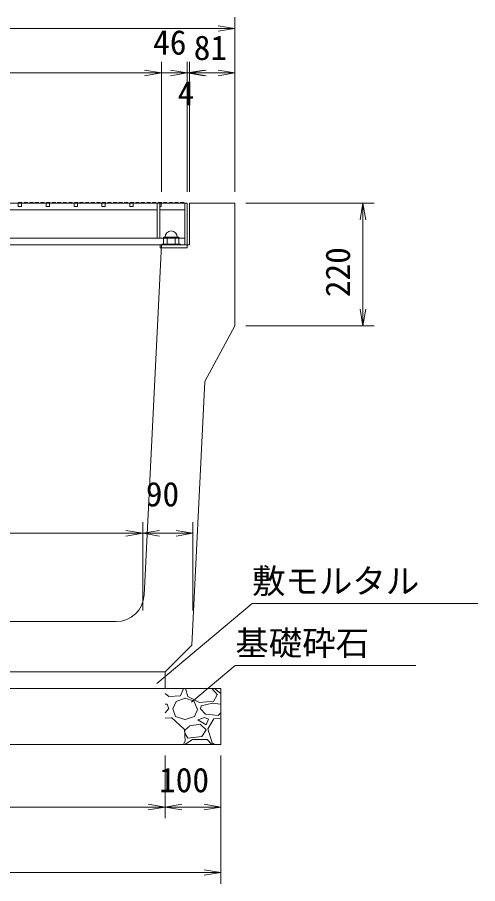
# Model space of a CAD drawing. Units: millimetres, scale not verified. Extents: x 0 to 84100, y 0 to 59400.
# Drawn here: x 38599 to 42725, y 9897 to 17658 of the extents above; entities that cross this region are included whole.
import ezdxf
from ezdxf.enums import TextEntityAlignment as Align

# ---------------------------------------------------------------- set-up
doc = ezdxf.new("R2010")
doc.units = ezdxf.units.MM
doc.header["$LTSCALE"] = 100
for name, color, linetype, lineweight in [('D-STR-DIM（寸法）', 7, 'Continuous', 18), ('D-STR-HTXT（旗揚げ）', 7, 'Continuous', 18), ('D-STR-STR2（構造物）', 4, 'Continuous', 18), ('D-STR-STRn（構造物）', 7, 'Continuous', 18), ('D-STR（構造物外形線）', 1, 'Continuous', 18)]:
    doc.layers.add(name, color=color, linetype=linetype, lineweight=lineweight)
doc.layers.add('D-STR-TXT（文字）', color=7, linetype='Continuous')
doc.styles.add('ＭＳ ゴシック', font='')
doc.styles.get('ＭＳ ゴシック').set_extended_font_data('MS Gothic')

msp = doc.modelspace()

# ---------------------------------------------------------------- linework, layer by layer
at = {"layer": 'D-STR-DIM（寸法）'}
for p, q in [((40547.7, 16094.7), (40547.7, 17658.4)), ((40397.7, 17558.4), (36347.7, 17558.4)), ((40397.7, 17583.4), (40547.7, 17558.4)), ((40547.7, 17558.4), (40397.7, 17533.4)), ((40547.7, 17558.4), (40397.7, 17558.4)), ((39890.2, 16094.7), (39890.2, 17260.2)), ((39890.2, 16094.7), (39890.2, 17260.2)), ((39890.2, 16094.7), (39890.2, 17260.2)), ((40122.7, 16094.7), (40122.7, 17260.2)), ((40122.7, 16094.7), (40122.7, 17260.2)), ((40142.7, 16094.7), (40142.7, 17260.2)), ((40142.7, 16094.7), (40142.7, 17260.2)), ((40547.7, 16094.7), (40547.7, 17260.2)), ((39740.2, 17160.2), (37005.2, 17160.2)), ((37005.2, 17160.2), (39740.2, 17160.2)), ((39740.2, 17160.2), (39590.2, 17160.2)), ((39740.2, 17185.2), (39890.2, 17160.2)), ((39740.2, 17185.2), (39890.2, 17160.2)), ((39740.2, 17185.2), (39890.2, 17160.2)), ((39890.2, 17160.2), (39740.2, 17135.2)), ((39890.2, 17160.2), (39740.2, 17160.2)), ((39890.2, 17160.2), (39740.2, 17135.2)), ((39890.2, 17160.2), (39740.2, 17160.2)), ((39890.2, 17160.2), (39740.2, 17135.2)), ((39890.2, 17160.2), (39740.2, 17160.2)), ((39972.7, 17160.2), (39822.7, 17160.2)), ((39972.7, 17185.2), (40122.7, 17160.2)), ((40122.7, 17160.2), (39972.7, 17135.2)), ((40122.7, 17160.2), (39972.7, 17160.2)), ((40122.7, 17160.2), (40272.7, 17185.2)), ((40272.7, 17135.2), (40122.7, 17160.2)), ((40122.7, 17160.2), (40272.7, 17160.2)), ((40142.7, 17160.2), (40292.7, 17185.2)), ((40142.7, 17160.2), (40292.7, 17185.2)), ((40292.7, 17135.2), (40142.7, 17160.2)), ((40142.7, 17160.2), (40292.7, 17160.2)), ((40292.7, 17135.2), (40142.7, 17160.2)), ((40142.7, 17160.2), (40292.7, 17160.2)), ((40272.7, 17160.2), (40422.7, 17160.2)), ((40292.7, 17160.2), (40442.7, 17160.2)), ((40292.7, 17160.2), (40397.7, 17160.2)), ((40397.7, 17185.2), (40547.7, 17160.2)), ((40547.7, 17160.2), (40397.7, 17135.2)), ((40547.7, 17160.2), (40397.7, 17160.2)), ((40647.7, 15994.7), (41796.9, 15994.7)), ((41671.9, 15844.7), (41696.9, 15994.7)), ((41696.9, 15994.7), (41721.9, 15844.7)), ((41696.9, 15994.7), (41696.9, 15844.7)), ((41696.9, 15844.7), (41696.9, 15044.7)), ((39908.4, 15689.7), (40047, 15689.7)), ((39908.4, 15627.2), (39908.4, 15689.7)), ((39943.1, 15627.2), (39943.1, 15689.7)), ((40012.4, 15627.2), (40012.4, 15689.7)), ((40047, 15689.7), (40047, 15627.2)), ((39895.2, 15627.2), (40060.2, 15627.2)), ((39895.2, 15619.7), (39895.2, 15627.2)), ((39977.7, 15619.7), (39895.2, 15619.7)), ((40047, 15627.2), (39908.4, 15627.2)), ((40060.2, 15619.7), (39977.7, 15619.7)), ((40060.2, 15627.2), (40060.2, 15619.7)), ((41696.9, 14894.7), (41671.9, 15044.7)), ((41721.9, 15044.7), (41696.9, 14894.7)), ((41696.9, 14894.7), (41696.9, 15044.7)), ((40647.7, 14894.7), (41796.9, 14894.7)), ((39722.7, 12344.7), (39722.7, 13135.7)), ((39722.7, 12344.7), (39722.7, 13135.7)), ((40172.7, 12344.7), (40172.7, 13135.7)), ((39572.7, 13060.7), (39722.7, 13035.7)), ((39722.7, 13035.7), (39872.7, 13060.7)), ((40022.7, 13060.7), (40172.7, 13035.7)), ((39572.7, 13035.7), (37172.7, 13035.7)), ((39722.7, 13035.7), (39572.7, 13010.7)), ((39722.7, 13035.7), (39572.7, 13035.7)), ((39872.7, 13010.7), (39722.7, 13035.7)), ((39722.7, 13035.7), (39872.7, 13035.7)), ((39872.7, 13035.7), (40022.7, 13035.7)), ((40172.7, 13035.7), (40022.7, 13010.7)), ((40172.7, 13035.7), (40022.7, 13035.7)), ((39922.7, 11044.7), (39922.7, 10483.5)), ((39922.7, 11044.7), (39922.7, 10483.5)), ((40422.7, 11044.7), (40422.7, 9896.9)), ((40422.7, 11044.7), (40422.7, 10483.5)), ((39772.7, 10583.5), (36972.7, 10583.5)), ((39772.7, 10608.5), (39922.7, 10583.5)), ((39922.7, 10583.5), (39772.7, 10558.5)), ((39922.7, 10583.5), (39772.7, 10583.5)), ((39922.7, 10583.5), (40072.7, 10608.5)), ((40072.7, 10558.5), (39922.7, 10583.5)), ((39922.7, 10583.5), (40072.7, 10583.5)), ((40072.7, 10583.5), (40272.7, 10583.5)), ((40272.7, 10608.5), (40422.7, 10583.5)), ((40422.7, 10583.5), (40272.7, 10558.5)), ((40422.7, 10583.5), (40272.7, 10583.5)), ((40272.7, 10021.9), (40422.7, 9996.9)), ((40272.7, 9996.9), (36472.7, 9996.9)), ((40422.7, 9996.9), (40272.7, 9971.9)), ((40422.7, 9996.9), (40272.7, 9996.9))]:
    msp.add_line(p, q, dxfattribs=at)
msp.add_arc((39977.7, 15689.7), 55, 0, 180, dxfattribs=at)
at = {"layer": 'D-STR-HTXT（旗揚げ）'}
for p, q in [((39850, 11690.8), (40702.5, 12407.1)), ((42725.2, 12407.1), (40702.5, 12407.1)), ((40159.5, 11522.2), (40552.7, 11851.9)), ((42169.6, 11851.9), (40552.7, 11851.9))]:
    msp.add_line(p, q, dxfattribs=at)
at = {"layer": 'D-STR-STR2（構造物）'}
for p, q in [((36892.7, 15994.7), (39852.7, 15994.7)), ((38607.7, 15964.7), (38607.7, 15994.7)), ((38607.7, 15994.7), (38637.7, 15994.7)), ((38610.2, 15998.2), (38610.2, 15994.7)), ((38640.2, 15998.2), (38610.2, 15998.2)), ((38637.7, 15994.7), (38637.7, 15964.7)), ((38640.2, 15994.7), (38640.2, 15998.2)), ((38660.2, 15998.2), (38660.2, 15994.7)), ((38690.2, 15998.2), (38660.2, 15998.2)), ((38690.2, 15994.7), (38690.2, 15998.2)), ((38710.2, 15998.2), (38710.2, 15994.7)), ((38740.2, 15998.2), (38710.2, 15998.2)), ((38740.2, 15994.7), (38740.2, 15998.2)), ((38760.2, 15998.2), (38760.2, 15994.7)), ((38790.2, 15998.2), (38760.2, 15998.2)), ((38790.2, 15994.7), (38790.2, 15998.2)), ((38810.2, 15998.2), (38810.2, 15994.7)), ((38840.2, 15998.2), (38810.2, 15998.2)), ((38840.2, 15994.7), (38840.2, 15998.2)), ((38857.7, 15964.7), (38857.7, 15994.7)), ((38857.7, 15994.7), (38887.7, 15994.7)), ((38860.2, 15998.2), (38860.2, 15994.7)), ((38890.2, 15998.2), (38860.2, 15998.2)), ((38887.7, 15994.7), (38887.7, 15964.7)), ((38890.2, 15994.7), (38890.2, 15998.2)), ((38910.2, 15998.2), (38910.2, 15994.7)), ((38940.2, 15998.2), (38910.2, 15998.2)), ((38940.2, 15994.7), (38940.2, 15998.2)), ((38960.2, 15998.2), (38960.2, 15994.7)), ((38990.2, 15998.2), (38960.2, 15998.2)), ((38990.2, 15994.7), (38990.2, 15998.2)), ((39010.2, 15998.2), (39010.2, 15994.7)), ((39040.2, 15998.2), (39010.2, 15998.2)), ((39040.2, 15994.7), (39040.2, 15998.2)), ((39060.2, 15998.2), (39060.2, 15994.7)), ((39090.2, 15998.2), (39060.2, 15998.2)), ((39090.2, 15994.7), (39090.2, 15998.2)), ((39107.7, 15964.7), (39107.7, 15994.7)), ((39107.7, 15994.7), (39137.7, 15994.7)), ((39110.2, 15998.2), (39110.2, 15994.7)), ((39140.2, 15998.2), (39110.2, 15998.2)), ((39137.7, 15994.7), (39137.7, 15964.7)), ((39140.2, 15994.7), (39140.2, 15998.2)), ((39160.2, 15998.2), (39160.2, 15994.7)), ((39190.2, 15998.2), (39160.2, 15998.2)), ((39190.2, 15994.7), (39190.2, 15998.2)), ((39210.2, 15998.2), (39210.2, 15994.7)), ((39240.2, 15998.2), (39210.2, 15998.2)), ((39240.2, 15994.7), (39240.2, 15998.2)), ((39260.2, 15998.2), (39260.2, 15994.7)), ((39290.2, 15998.2), (39260.2, 15998.2)), ((39290.2, 15994.7), (39290.2, 15998.2)), ((39310.2, 15998.2), (39310.2, 15994.7)), ((39340.2, 15998.2), (39310.2, 15998.2)), ((39340.2, 15994.7), (39340.2, 15998.2)), ((39357.7, 15964.7), (39357.7, 15994.7)), ((39357.7, 15994.7), (39387.7, 15994.7)), ((39360.2, 15998.2), (39360.2, 15994.7)), ((39390.2, 15998.2), (39360.2, 15998.2)), ((39387.7, 15994.7), (39387.7, 15964.7)), ((39390.2, 15994.7), (39390.2, 15998.2)), ((39410.2, 15998.2), (39410.2, 15994.7)), ((39440.2, 15998.2), (39410.2, 15998.2)), ((39440.2, 15994.7), (39440.2, 15998.2)), ((39460.2, 15998.2), (39460.2, 15994.7)), ((39490.2, 15998.2), (39460.2, 15998.2)), ((39490.2, 15994.7), (39490.2, 15998.2)), ((39510.2, 15998.2), (39510.2, 15994.7)), ((39540.2, 15998.2), (39510.2, 15998.2)), ((39540.2, 15994.7), (39540.2, 15998.2)), ((39560.2, 15998.2), (39560.2, 15994.7)), ((39590.2, 15998.2), (39560.2, 15998.2)), ((39590.2, 15994.7), (39590.2, 15998.2)), ((39607.7, 15964.7), (39607.7, 15994.7)), ((39607.7, 15994.7), (39637.7, 15994.7)), ((39610.2, 15998.2), (39610.2, 15994.7)), ((39640.2, 15998.2), (39610.2, 15998.2)), ((39637.7, 15994.7), (39637.7, 15964.7)), ((39640.2, 15994.7), (39640.2, 15998.2)), ((39660.2, 15998.2), (39660.2, 15994.7)), ((39690.2, 15998.2), (39660.2, 15998.2)), ((39690.2, 15994.7), (39690.2, 15998.2)), ((39710.2, 15998.2), (39710.2, 15994.7)), ((39740.2, 15998.2), (39710.2, 15998.2)), ((39740.2, 15994.7), (39740.2, 15998.2)), ((39760.2, 15998.2), (39760.2, 15994.7)), ((39790.2, 15998.2), (39760.2, 15998.2)), ((39790.2, 15994.7), (39790.2, 15998.2)), ((39810.2, 15998.2), (39810.2, 15994.7)), ((39840.2, 15998.2), (39810.2, 15998.2)), ((39840.2, 15994.7), (39840.2, 15998.2)), ((39852.7, 15994.7), (39852.7, 15679.7)), ((39875.2, 15994.7), (39852.7, 15994.7)), ((39852.7, 15994.7), (39852.7, 15679.7)), ((39852.7, 15994.7), (39875.2, 15994.7)), ((39857.7, 15994.7), (39875.2, 15994.7)), ((39860.2, 15998.2), (39860.2, 15994.7)), ((39890.2, 15998.2), (39860.2, 15998.2)), ((39875.2, 15994.7), (39875.2, 15679.7)), ((39875.2, 15679.7), (39875.2, 15994.7)), ((39875.2, 15994.7), (39887.7, 15994.7)), ((39875.2, 15994.7), (40100.2, 15994.7)), ((39887.7, 15994.7), (39887.7, 15964.7)), ((39890.2, 15994.7), (39890.2, 15998.2)), ((39910.2, 15998.2), (39910.2, 15994.7)), ((39940.2, 15998.2), (39910.2, 15998.2)), ((39940.2, 15994.7), (39940.2, 15998.2)), ((39960.2, 15998.2), (39960.2, 15994.7)), ((39990.2, 15998.2), (39960.2, 15998.2)), ((39990.2, 15994.7), (39990.2, 15998.2)), ((40010.2, 15998.2), (40010.2, 15994.7)), ((40040.2, 15998.2), (40010.2, 15998.2)), ((40040.2, 15994.7), (40040.2, 15998.2)), ((40060.2, 15998.2), (40060.2, 15994.7)), ((40090.2, 15998.2), (40060.2, 15998.2)), ((40090.2, 15994.7), (40090.2, 15998.2)), ((40100.2, 15994.7), (40122.7, 15994.7)), ((40100.2, 15669.7), (40100.2, 15994.7)), ((40100.2, 15994.7), (40100.2, 15619.7)), ((40122.7, 15994.7), (40122.7, 15594.7)), ((36892.7, 15934.7), (39852.7, 15934.7)), ((38637.7, 15964.7), (38607.7, 15964.7)), ((38887.7, 15964.7), (38857.7, 15964.7)), ((39137.7, 15964.7), (39107.7, 15964.7)), ((39387.7, 15964.7), (39357.7, 15964.7)), ((39637.7, 15964.7), (39607.7, 15964.7)), ((39887.7, 15964.7), (39875.2, 15964.7)), ((39875.2, 15934.7), (40100.2, 15934.7)), ((36892.7, 15679.7), (39852.7, 15679.7)), ((39852.7, 15679.7), (39875.2, 15679.7)), ((39852.7, 15679.7), (39875.2, 15679.7)), ((39875.2, 15679.7), (40100.2, 15679.7)), ((36645.2, 15619.7), (40100.2, 15619.7)), ((39880.2, 15594.7), (39880.2, 15619.7)), ((40122.7, 15619.7), (40122.7, 15594.7)), ((40122.7, 15594.7), (39880.2, 15594.7))]:
    msp.add_line(p, q, dxfattribs=at)
at = {"layer": 'D-STR-STRn（構造物）'}
for p, q in [((39922.7, 11794.7), (39922.7, 11644.7)), ((39922.7, 11644.7), (36822.7, 11644.7)), ((39922.7, 11644.7), (40422.7, 11644.7)), ((40089.7, 11644.7), (40062.7, 11580.6)), ((40106.7, 11644.4), (40126.7, 11574.4)), ((40391.9, 11589.5), (40342.2, 11644.7)), ((40422.7, 11601.2), (40366.4, 11644.7)), ((40422.7, 11644.7), (40422.7, 11144.7)), ((39956.8, 11574.8), (39922.7, 11601.2)), ((40062.2, 11579.2), (39957.2, 11574.2)), ((40126.6, 11574.1), (40231.6, 11519.1)), ((40355.9, 11529.2), (40390.9, 11589.2)), ((39922.7, 11505.8), (39941.4, 11503.9)), ((39957, 11464.6), (39942, 11504.6)), ((40021.8, 11529.3), (39991.8, 11464.3)), ((40102, 11559.4), (40022, 11529.4)), ((40181.8, 11534.4), (40101.8, 11559.4)), ((40212, 11464.4), (40182, 11534.4)), ((40232.2, 11520.5), (40357.2, 11530.5)), ((40241.8, 11464.1), (40246.8, 11489.1)), ((40247, 11489.7), (40347, 11514.7)), ((40346.4, 11513.9), (40422.7, 11505.8)), ((39922.7, 11428.7), (39957, 11466.1)), ((40017, 11394.7), (39992, 11464.7)), ((40217.3, 11464.6), (40187.3, 11394.6)), ((40241.9, 11464.5), (40286.9, 11414.5)), ((40287.2, 11414.8), (40402.2, 11404.8)), ((40402, 11406.1), (40422.7, 11428.7)), ((39922.7, 11379), (39981.7, 11383.9)), ((39981.7, 11384.4), (40096.7, 11279.4)), ((40101.6, 11369.2), (40016.6, 11394.2)), ((40187.2, 11394.1), (40102.2, 11369.1)), ((40216.7, 11364.5), (40276.7, 11384.5)), ((40292, 11319.6), (40217, 11364.6)), ((40276.9, 11384.3), (40311.9, 11369.3)), ((40312, 11369.5), (40292, 11319.5)), ((40305.8, 11284.7), (40360.8, 11374.7)), ((40361.7, 11373.9), (40422.7, 11379)), ((40097.1, 11279.7), (40102.1, 11174.7)), ((40100.8, 11273.4), (40140.8, 11308.4)), ((40101.8, 11244.5), (40101.8, 11274.5)), ((40141.3, 11309.7), (40241.3, 11324.7)), ((40241.9, 11324.4), (40291.9, 11274.4)), ((40292, 11274.6), (40252, 11214.6)), ((40346.8, 11159.3), (40306.8, 11284.3)), ((40126.7, 11199.5), (40101.7, 11244.5)), ((40172, 11190.6), (40107, 11145.6)), ((40251.7, 11214.2), (40126.7, 11199.2)), ((40301.8, 11189.5), (40171.8, 11189.5)), ((40342.2, 11144.7), (40301.9, 11189.5)), ((36322.7, 11144.7), (40422.7, 11144.7)), ((40102.7, 11175.6), (40089.7, 11144.7)), ((40366.4, 11144.7), (40346.8, 11159.8))]:
    msp.add_line(p, q, dxfattribs=at)
at = {"layer": 'D-STR（構造物外形線）'}
for p, q in [((40142.7, 15994.7), (40547.7, 15994.7)), ((40142.7, 15994.7), (40142.7, 15619.7)), ((40547.7, 15994.7), (40547.7, 14894.7)), ((39734.5, 12482.3), (39890.2, 15619.7)), ((40142.7, 15619.7), (39890.2, 15619.7)), ((40547.7, 14894.7), (40279.4, 14394.7)), ((40162.3, 12034.2), (40279.4, 14394.7)), ((37260.6, 12244.7), (39484.8, 12244.7)), ((39922.7, 11794.7), (40162.3, 12034.2)), ((36822.7, 11794.7), (39922.7, 11794.7))]:
    msp.add_line(p, q, dxfattribs=at)
msp.add_arc((39484.8, 12494.7), 250, 270, 357.15876, dxfattribs=at)

# ---------------------------------------------------------------- texts
at = {"layer": 'D-STR-DIM（寸法）', "style": 'ＭＳ ゴシック'}
for s, p in [('46', (39816.1, 17258.3)), ('81', (40180, 17210.2)), ('4', (40036, 16803.5)), ('90', (39750.5, 13210.7)), ('100', (39868.9, 10649.9))]:
    msp.add_text(s, height=219.9, dxfattribs=at).set_placement(p, align=Align.BOTTOM_LEFT)
msp.add_text('220', height=219.9, rotation=90, dxfattribs=at).set_placement((41646.9, 15150.8), align=Align.BOTTOM_LEFT)
at = {"layer": 'D-STR-TXT（文字）', "style": 'ＭＳ ゴシック'}
for s, p in [('敷モルタル', (40702.5, 12432.1)), ('基礎砕石', (40552.7, 11876.9))]:
    msp.add_text(s, height=219.9, dxfattribs=at).set_placement(p, align=Align.BOTTOM_LEFT)

doc.saveas('drawing.dxf')
